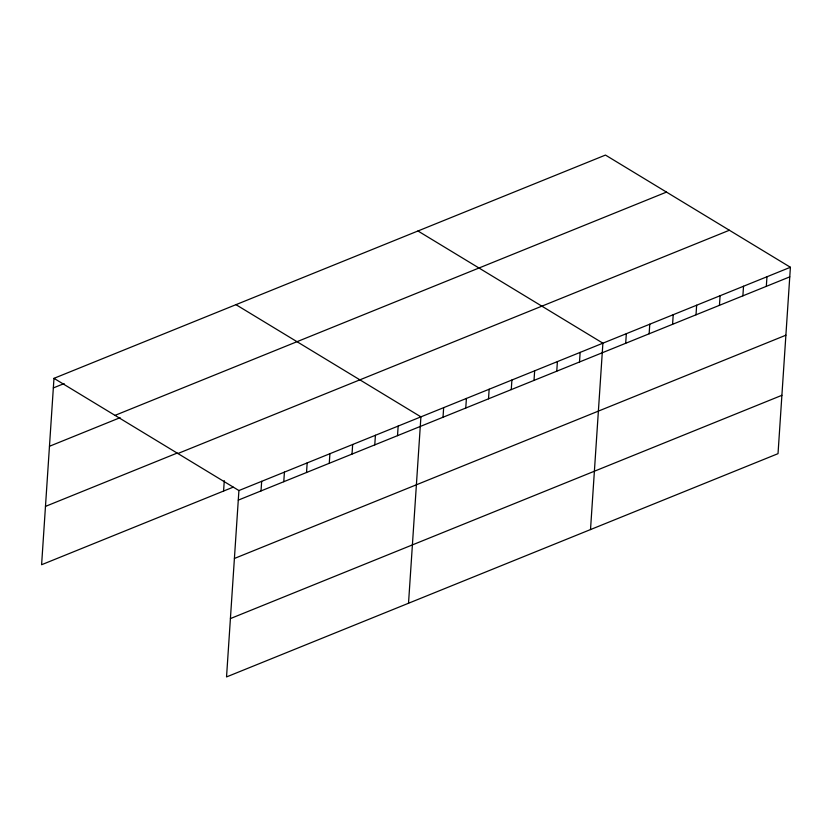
<?xml version="1.0" encoding="UTF-8"?>
<svg xmlns="http://www.w3.org/2000/svg" width="832" height="832" viewBox="0 0 832 832"><rect width="100%" height="100%" fill="white"/><g stroke="black" fill="none" stroke-linecap="round" stroke-linejoin="round"><path stroke-width="1.25" d="M53.976 378.342L238.919 490.547L226.533 676.926L778.024 453.658L790.4 267.27L605.467 155.074L53.976 378.342L41.6 564.73L233.168 487.167M223.59 491.046L224.276 480.678M261.03 490.922L261.664 481.333M283.774 481.707L284.419 472.129M306.53 472.503L307.164 462.914M329.274 463.289L329.909 453.7M352.019 454.074L352.664 444.496M374.774 444.87L375.409 435.282M397.519 435.656L398.154 426.078M408.522 603.242L420.909 416.863L235.966 304.668M443.019 417.238L443.654 407.649M465.764 408.034L466.409 398.445M488.519 398.819L489.154 389.23M511.264 389.605L511.898 380.026M534.009 380.401L534.654 370.812M556.764 371.186L557.398 361.608M579.509 361.982L580.143 352.394M590.512 529.568L602.898 343.179L417.955 230.984M625.695 343.283L626.33 333.694M649.137 333.788L649.771 324.21M672.578 324.303L673.213 314.714M696.01 314.808L696.644 305.23M719.451 305.323L720.086 295.734M742.882 295.838L743.527 286.25M766.324 286.343L766.958 276.765M53.342 387.93L64.116 383.573M115.014 415.376L666.494 192.098M49.473 446.274L120.11 417.674M45.479 506.386L177.174 453.066M177.892 453.523L729.373 230.246M238.919 490.547L790.4 267.27M238.285 500.126L789.766 276.858M234.406 558.47L785.886 335.202M230.412 618.582L781.893 395.314"/></g></svg>
